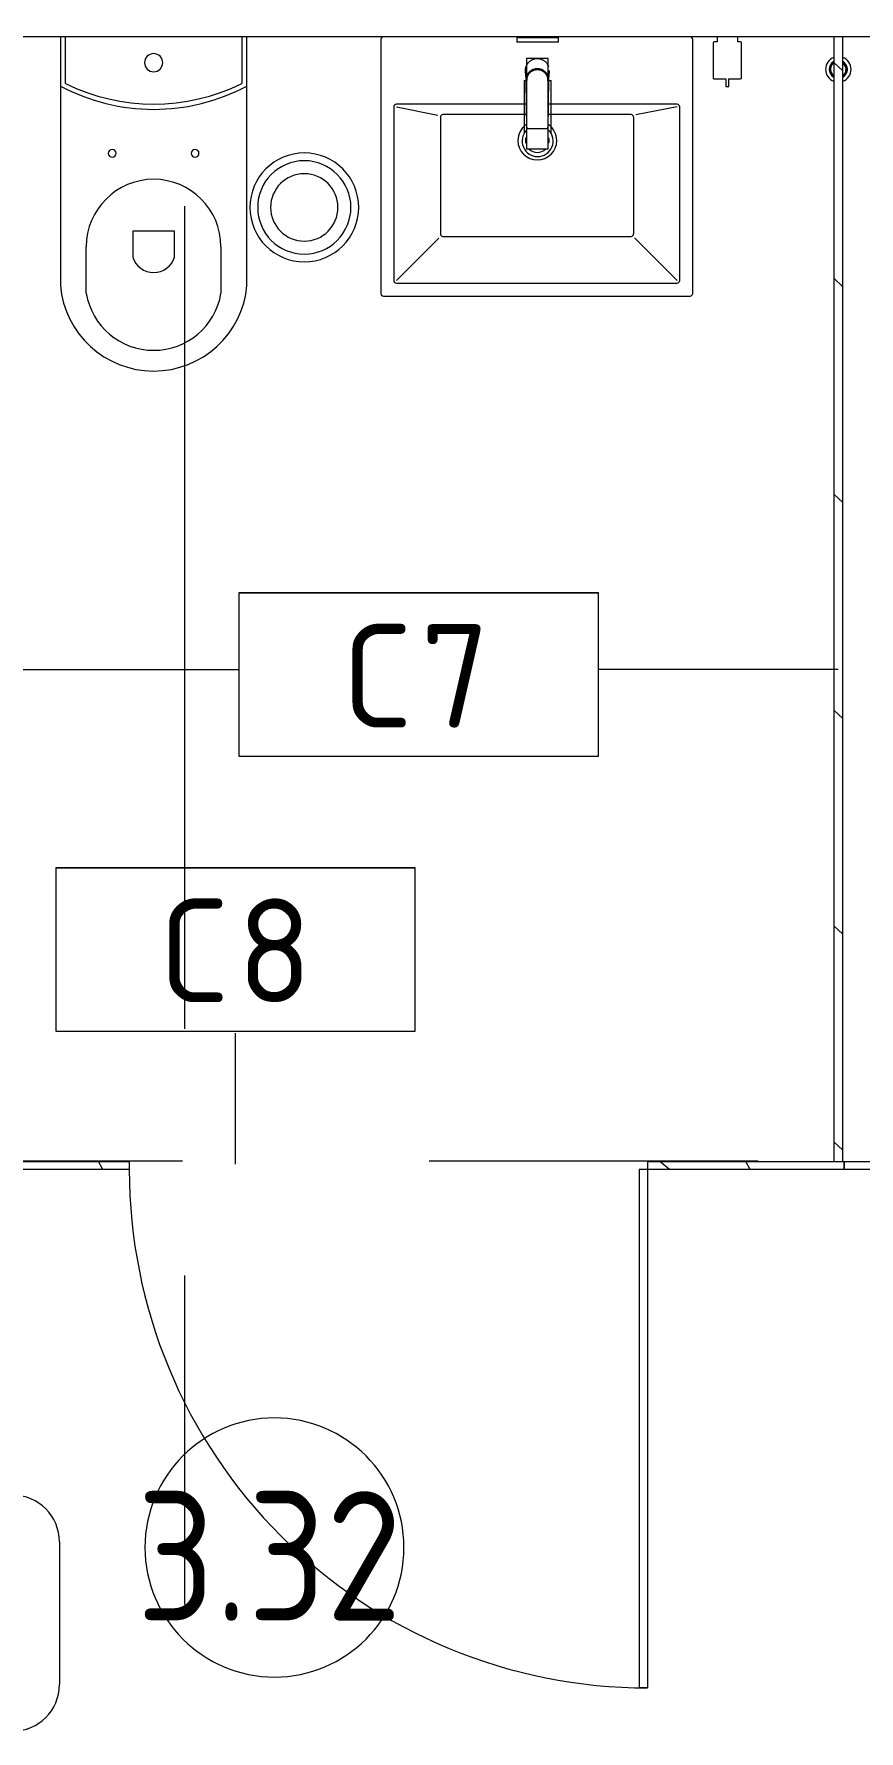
# Model space of a CAD drawing. Header units: millimetres. Extents: x 957 to 67880, y -2706 to 27400.
# Drawn here: x 58139 to 59732, y 6700 to 9975 of the extents above; entities that cross this region are included whole.
import ezdxf

# ---------------------------------------------------------------- set-up
doc = ezdxf.new("R2010")
doc.units = ezdxf.units.MM
doc.linetypes.add('Осевая', pattern=[3175, 635, -476.25, 1587.5, -476.25])
for name, color, linetype, lineweight in [('0-1', 7, 'Continuous', 9), ('A-AREA-IDEN', 7, 'Continuous', 9), ('A-DOOR', 7, 'Continuous', 9), ('A-GENM', 7, 'Continuous', 9), ('A-GENM-IDEN', 7, 'Continuous', 9), ('I-FURN-IDEN', 7, 'Continuous', 9), ('I-WALL', 7, 'Continuous', 9), ('P-SANR-FIXT-2', 7, 'Continuous', 13), ('Оси-2', 7, 'Осевая', 9)]:
    doc.layers.add(name, color=color, linetype=linetype, lineweight=lineweight)
doc.layers.add('A-DOOR-1', color=7, linetype='Continuous', lineweight=9, true_color=0xc0c0c0)
doc.layers.add('P-SANR-FIXT-1', color=9, linetype='Continuous', lineweight=13, true_color=0x808080)
doc.styles.add('GOST Common_3', font='GOST_Common.ttf', dxfattribs={"width": 0.9, "height": 250})
doc.styles.add('GOST Common_4', font='GOST_Common.ttf', dxfattribs={"height": 200})
pattern_1 = [(288.435, (116754.71, 7791), (416.50086, -832.99954), [158.05, -1159.038]), (319.399, (116804.69, 7641.06), (2499.010644, -2082.486787), [76.799, -3763.143]), (316.848, (116446.5, 7591.08), (6247.5402574, -5830.957739), [182.691, -8951.868]), (289.983, (116579.78, 7466.13), (1249.49393, -3332.002656), [97.5, -4777.508]), (270, (116613.1, 7791), (416.5, -416.5), [83.3, -333.2]), (298.443, (116613.1, 7707.7), (-2915.5071394, 5414.4962996), [227.365, -11140.87]), (264.289, (116721.39, 7507.78), (416.5263, 3748.496867), [83.716, -4102.058]), (309.806, (116713.06, 7424.48), (-1666.01521, 2082.48651), [65.059, -3187.91])]

# ---------------------------------------------------------------- blocks, each defined once
blk = doc.blocks.new('131_Сантехническая перегородка 7 - СП-1-V196-План расстановки мебели и оборудования 3 этажа в осях 23-33')
at = {"layer": 'A-GENM'}
h = blk.add_hatch(dxfattribs=at)
h.set_pattern_fill('FP_58', color=256, style=0, pattern_type=2)
h.set_pattern_definition([(198.435, (9964.92, -117113.21), (-832.99954, -416.50086), [158.05, -1159.038]), (229.399, (9814.98, -117163.19), (-2082.486787, -2499.010644), [76.799, -3763.143]), (226.848, (9765, -116805), (-5830.957739, -6247.5402574), [182.691, -8951.868]), (199.983, (9640.05, -116938.28), (-3332.002656, -1249.49393), [97.5, -4777.508]), (180, (9964.9, -116971.6), (-416.5, -416.5), [83.3, -333.2]), (208.443, (9881.62, -116971.6), (5414.4962996, 2915.5071394), [227.365, -11140.87]), (174.289, (9681.7, -117079.89), (3748.496867, -416.5263), [83.716, -4102.058]), (219.806, (9598.4, -117071.56), (2082.48651, 1666.01521), [65.059, -3187.91])])
h.paths.add_polyline_path([(2165.9, 8), (45.9, 8), (45.9, -8), (2165.9, -8)])
for p, q in [((-4.1, 8), (45.9, 8)), ((45.9, 8), (2165.9, 8)), ((45.9, -8), (-4.1, -8)), ((2165.9, -8), (45.9, -8))]:
    blk.add_line(p, q, dxfattribs=at)
at = {"layer": 'A-GENM', "flags": 128}
for points in [[(71.5, 8), (71.1, 8.5), (70.8, 9), (70.4, 9.5), (70, 9.9), (69.6, 10.4), (69.2, 10.8), (68.8, 11.2), (68.3, 11.6), (67.8, 12), (67.3, 12.3), (66.8, 12.7), (66.3, 13), (65.8, 13.3), (65.3, 13.6), (64.7, 13.8), (64.2, 14), (63.6, 14.3), (63, 14.4), (62.4, 14.6), (61.9, 14.7), (61.3, 14.9), (60.7, 14.9), (60.1, 15), (59.5, 15.1), (58.9, 15.1), (58.3, 15.1), (57.7, 15), (57.1, 15), (56.5, 14.9), (55.9, 14.8), (55.3, 14.7), (54.7, 14.5), (54.1, 14.4), (53.5, 14.2), (53, 13.9), (52.4, 13.7), (51.9, 13.4), (51.4, 13.2), (50.8, 12.9), (50.3, 12.5), (49.8, 12.2), (49.3, 11.8), (48.9, 11.4), (48.4, 11), (48, 10.6), (47.6, 10.2), (47.2, 9.7), (46.8, 9.3), (46.4, 8.8), (46.1, 8.3), (45.9, 8)], [(45.9, -8), (46.3, -8.5), (46.6, -9), (47, -9.5), (47.4, -9.9), (47.8, -10.4), (48.2, -10.8), (48.6, -11.2), (49.1, -11.6), (49.6, -12), (50, -12.3), (50.5, -12.7), (51.1, -13), (51.6, -13.3), (52.1, -13.6), (52.7, -13.8), (53.2, -14), (53.8, -14.3), (54.4, -14.4), (54.9, -14.6), (55.5, -14.7), (56.1, -14.9), (56.7, -14.9), (57.3, -15), (57.9, -15.1), (58.5, -15.1), (59.1, -15.1), (59.7, -15), (60.3, -15), (60.9, -14.9), (61.5, -14.8), (62.1, -14.7), (62.7, -14.5), (63.3, -14.4), (63.8, -14.2), (64.4, -13.9), (65, -13.7), (65.5, -13.4), (66, -13.2), (66.6, -12.9), (67.1, -12.5), (67.6, -12.2), (68, -11.8), (68.5, -11.4), (69, -11), (69.4, -10.6), (69.8, -10.2), (70.2, -9.7), (70.6, -9.3), (70.9, -8.8), (71.3, -8.3), (71.5, -8)]]:
    blk.add_lwpolyline(points, dxfattribs=at)
at = {"layer": 'A-GENM'}
for radius, start, end in [(24.6, 19.9113, 160.0887), (17.6, 28.9731, 151.0269), (15.1, 78.8699, 146.2189), (15.1, 33.7811, 53.124), (24.6, 199.9113, 340.0887), (17.6, 208.9731, 331.0269), (15.1, 213.7811, 233.124), (15.1, 258.8699, 326.2189)]:
    blk.add_arc((58.7, 0), radius, start, end, dxfattribs=at)
blk = doc.blocks.new('131_Сантехническая перегородка_Дверь МГН - СД-1-V197-План расстановки мебели и оборудования 3 этажа в осях 23-33')
at = {"layer": 'A-DOOR'}
h = blk.add_hatch(dxfattribs=at)
h.set_pattern_fill('FP_60', color=256, style=0, pattern_type=2)
h.set_pattern_definition(pattern_1)
h.paths.add_polyline_path([(1390, 8), (1010, 8), (1010, -8), (1390, -8)])
at = {"layer": 'A-GENM'}
h = blk.add_hatch(dxfattribs=at)
h.set_pattern_fill('FP_60', color=256, style=0, pattern_type=2)
h.set_pattern_definition(pattern_1)
h.paths.add_polyline_path([(-350.5, 8), (-370, 8), (-370, -8), (10, -8), (10, 8)])
at = {"layer": 'A-DOOR-1'}
for p, q in [((10, 1008), (26, 1008)), ((10, 8), (10, 1008)), ((26, 8), (26, 1008)), ((10, 8), (26, 8))]:
    blk.add_line(p, q, dxfattribs=at)
blk.add_arc((10, 8), 1000, 360, 90, dxfattribs=at)
at = {"layer": 'A-GENM'}
for p, q in [((-370, 8), (10, 8)), ((-370, -8), (-370, 8)), ((10, -8), (10, 8)), ((1010, 8), (1390, 8)), ((1010, -8), (1010, 8)), ((1390, -8), (1390, 8)), ((10, -8), (-370, -8)), ((1390, -8), (1010, -8))]:
    blk.add_line(p, q, dxfattribs=at)
blk = doc.blocks.new('131_Сантехническая перегородка_Дверь МГН 2 - СД-1-V198-План расстановки мебели и оборудования 3 этажа в осях 23-33')
at = {"layer": 'A-DOOR'}
h = blk.add_hatch(dxfattribs=at)
h.set_pattern_fill('FP_61', color=256, style=0, pattern_type=2)
h.set_pattern_definition([(288.435, (118234.71, 7791), (416.50086, -832.99954), [158.05, -1159.038]), (319.399, (118284.69, 7641.06), (2499.010644, -2082.486787), [76.799, -3763.143]), (316.848, (117926.5, 7591.08), (6247.5402574, -5830.957739), [182.691, -8951.868]), (289.983, (118059.78, 7466.13), (1249.49393, -3332.002656), [97.5, -4777.508]), (270, (118093.1, 7791), (416.5, -416.5), [83.3, -333.2]), (298.443, (118093.1, 7707.7), (-2915.5071394, 5414.4962996), [227.365, -11140.87]), (264.289, (118201.39, 7507.78), (416.5263, 3748.496867), [83.716, -4102.058]), (309.806, (118193.06, 7424.48), (-1666.01521, 2082.48651), [65.059, -3187.91])])
h.paths.add_polyline_path([(10, 8), (-426, 8), (-426, -8), (10, -8)])
at = {"layer": 'A-DOOR-1'}
for p, q in [((10, 1008), (26, 1008)), ((10, 8), (10, 1008)), ((26, 8), (26, 1008)), ((10, 8), (26, 8))]:
    blk.add_line(p, q, dxfattribs=at)
blk.add_arc((10, 8), 1000, 360, 90, dxfattribs=at)
at = {"layer": 'A-GENM'}
for p, q in [((-426, 8), (10, 8)), ((10, 8), (10, -8)), ((1010, 8), (1110, 8)), ((1010, 8), (1010, -8)), ((1110, 8), (1110, -8)), ((10, -8), (-426, -8)), ((1110, -8), (1010, -8))]:
    blk.add_line(p, q, dxfattribs=at)
blk = doc.blocks.new('WC Seat_2 with Cistern-Wall Based - SE22-33487382-План расстановки мебели и оборудования 3 этажа в осях 23-33')
at = {"layer": 'P-SANR-FIXT-1'}
for p, q in [((-5, 410.5), (-5, 500.5)), ((255, 500.5), (255, 410.5)), ((-55, 485.5), (-55, 100.5)), ((305, 100.5), (305, 485.5)), ((85, 430.5), (85, 380.5)), ((165, 380.5), (165, 430.5)), ((85, 380.5), (165, 380.5)), ((-55, 100.5), (-55, 5.5)), ((305, 5.5), (305, 100.5)), ((-45, 5.5), (-45, 95.6)), ((295, 95.6), (295, 5.5))]:
    blk.add_line(p, q, dxfattribs=at)
for centre, radius, start, end in [((125, 469.8), 180.7, 4.9791, 175.0209), ((125, 478.7), 131.8, 9.5273, 170.4727), ((125, 418.8), 41.7, 16.2602, 163.7398), ((125, 410.5), 130, 180, 360), ((45, 230.5), 7.5, 0, 180), ((45, 230.5), 7.5, 180, 360), ((205, 230.5), 7.5, 0, 180), ((205, 230.5), 7.5, 180, 360), ((125, -237), 382.5, 61.9275, 118.0725), ((125, -247), 382.5, 63.6122, 116.3878), ((125, 55.5), 17.5, 0, 180), ((125, 55.5), 17.5, 180, 360)]:
    blk.add_arc(centre, radius, start, end, dxfattribs=at)
blk = doc.blocks.new('сифон - Для раковины-V215-План расстановки мебели и оборудования 3 этажа в осях 23-33')
at = {"layer": 'P-SANR-FIXT-1'}
for p, q in [((200, 40), (191.1, 40)), ((191.1, -40), (191.1, 40)), ((200, 40), (200, -40)), ((116.7, 26), (15, 26)), ((116.7, 26), (116.7, 22.5)), ((15, -26), (116.7, -26)), ((116.7, -20.6), (116.7, -26)), ((191.1, -40), (200, -40))]:
    blk.add_line(p, q, dxfattribs=at)
for start, end in [(46.114, 180), (180, 315)]:
    blk.add_arc((0, 0), 30, start, end, dxfattribs=at)
blk = doc.blocks.new('раковина - 400 x 500mm-V216-План расстановки мебели и оборудования 3 этажа в осях 23-33')
at = {"layer": 'P-SANR-FIXT-1'}
for p, q in [((347.5, 0), (-244.5, 0)), ((-249.5, -5), (-249.5, -495)), ((352.5, -495), (352.5, -5)), ((31.7, -130), (-219.5, -130)), ((322.5, -130), (73.7, -130)), ((-224.5, -135), (-224.5, -470)), ((-219.5, -135), (-139.5, -151)), ((-134.5, -155), (-134.5, -380)), ((-126, -150), (-129.5, -150)), ((31.7, -150), (-126, -150)), ((233.5, -150), (73.7, -150)), ((238.5, -155), (238.5, -380)), ((322.5, -135), (242.8, -150.5)), ((327.5, -470), (327.5, -135)), ((-219.5, -470), (-137.6, -388.1)), ((-129.5, -385), (233.5, -385)), ((322.5, -470), (240.2, -387.7)), ((-219.5, -475), (322.5, -475)), ((-244.5, -500), (347.5, -500))]:
    blk.add_line(p, q, dxfattribs=at)
for centre, radius, start, end in [((-244.5, -5), 5, 90, 180), ((347.5, -5), 5, 0, 90), ((-219.5, -135), 5, 90, 180), ((322.5, -135), 5, 0, 90), ((-129.5, -155), 5, 90, 180), ((233.5, -155), 5, 0, 90), ((52.6, -199.9), 37.5, 125.8801, 180), ((52.6, -199.9), 23, 165.979, 180), ((52.6, -199.9), 37.5, 360, 53.7374), ((52.6, -199.9), 23, 360, 12.6975), ((52.6, -199.9), 37.5, 180, 360), ((52.6, -199.9), 23, 180, 194.0201), ((52.6, -199.9), 23, 226.0999, 314.072), ((52.6, -199.9), 23, 347.3007, 360), ((-129.5, -380), 5, 180, 270), ((233.5, -380), 5, 270, 360), ((-219.5, -470), 5, 180, 270), ((322.5, -470), 5, 270, 0), ((-244.5, -495), 5, 180, 270), ((347.5, -495), 5, 270, 0)]:
    blk.add_arc(centre, radius, start, end, dxfattribs=at)
blk = doc.blocks.new('смеситель для раковины - Default-V217-План расстановки мебели и оборудования 3 этажа в осях 23-33')
at = {"layer": '0-1'}
for p, q in [((21, 151.6), (-21, 151.6)), ((20.3, 111.8), (-20.3, 111.8)), ((-22.8, 2.9), (-21.7, 15.4)), ((-20.7, 17.2), (-20.7, 16.7)), ((-20.3, 19.4), (-20.3, 15.8)), ((20.3, 15.8), (20.3, 19.4)), ((20.8, 16.7), (20.8, 17.2))]:
    blk.add_line(p, q, dxfattribs=at)
at = {"layer": '0-1', "flags": 128}
for points in [[(-21, 151.3), (-21, 147.9), (-21, 145.7), (-21, 145.2), (-21, 144.9), (-21, 144.8), (-21, 144.7), (-21, 144.7)], [(21, 89.1), (21, 88.6), (21, 88.3), (21, 88.3)], [(21.7, 15.4), (22.3, 8.3), (22.8, 2.9)]]:
    blk.add_lwpolyline(points, dxfattribs=at)
at = {"layer": 'P-SANR-FIXT-1'}
for p, q in [((21, 151.6), (-21, 151.6)), ((-21, 151.6), (-21, -23)), ((21, -23), (21, 151.6)), ((-20.3, 111.8), (-20.3, 111.8)), ((-20.3, 111.8), (-20.3, 109.7)), ((20.3, 109.7), (20.3, 111.8)), ((20.3, 111.8), (20.3, 111.8)), ((-20.2, 37.9), (-21, 37.9)), ((-21, -23), (21, -23))]:
    blk.add_line(p, q, dxfattribs=at)
at = {"layer": 'P-SANR-FIXT-1', "flags": 128}
for points in [[(-21, 144), (-21, 91), (-21, 37.9)], [(21, 37.9), (21, 91), (21, 144)], [(-20.3, 19.4), (-20.3, 60.2), (-20.3, 109.7)], [(20.3, 109.7), (20.3, 60.2), (20.3, 19.4)], [(21, 17.1), (21, 22.3), (21, 27.5), (21, 32.7), (21, 37.9)], [(-20.3, 15.8), (-20.3, 17.1), (-20.3, 18.4)], [(20.3, 18.4), (20.3, 17.1), (20.3, 15.8)], [(21, 15.1), (21, 15.6), (21, 16.1), (21, 16.6), (21, 17.1)], [(22.9, -1.8), (22.4, 2.9), (22, 7.6), (21.5, 12.3), (21.1, 17.1)], [(21.1, 17.1), (21.5, 12.3), (22, 7.6), (22.4, 2.9), (22.9, -1.8)]]:
    blk.add_lwpolyline(points, dxfattribs=at)
at = {"layer": 'P-SANR-FIXT-1'}
for centre, major_axis, ratio, start_param, end_param in [((-9809.3, 72.1), (-9788.3, 0.5), 0.986286, 3.135948, 3.138103), ((0, 17.2), (20.8, 0), 0.98634, 3.060685, 3.141593), ((0, 17.2), (20.8, 0), 0.98634, 3.141593, 3.395551), ((0, 17.2), (20.8, 0), 0.98634, 3.707105, 3.769911), ((0, 17.2), (20.8, 0), 0.98634, 5.654867, 5.717635), ((0, 17.2), (-20.8, 0), 0.98634, 2.887544, 3.141593), ((0, 17.2), (20.8, 0), 0.98634, 0, 0.080911), ((0, 17.2), (20.8, 0), 0.98634, 4.154533, 5.270098)]:
    blk.add_ellipse(centre, major_axis=major_axis, ratio=ratio, start_param=start_param, end_param=end_param, dxfattribs=at)
for points, knots in [([(-21, 151.6), (-21, 151.7), (-21, 151.5), (-21, 150.5), (-21, 148.7), (-21, 146.9), (-21, 145.2), (-21, 144.4), (-21, 144)], [0.4444444, 0.4444444, 0.4444444, 0.4444444, 0.5555556, 0.6666667, 0.7777778, 0.8888889, 0.9444444, 1, 1, 1, 1]), ([(21, 144), (21, 144.4), (21, 145.2), (21, 146.9), (21, 148.7), (21, 150.5), (21, 151.5), (21, 151.7), (21, 151.6)], [0, 0, 0, 0, 0.0555556, 0.1111111, 0.2222222, 0.3333333, 0.4444444, 0.5555556, 0.5555556, 0.5555556, 0.5555556]), ([(-21.8, 13.9), (-21.8, 14.6), (-21.7, 16.1), (-21.6, 18.9), (-21.5, 22.1), (-21.5, 25.2), (-21.4, 27.9), (-21.4, 30), (-21.4, 31.8), (-21.3, 33.4), (-21.3, 34.5), (-21.3, 35.6), (-21.3, 37), (-21.3, 38.7), (-21.2, 41), (-21.2, 44.2), (-21.2, 48.8), (-21.1, 54.3), (-21.1, 59.3), (-21.1, 63.2), (-21.1, 66.1), (-21.1, 68.8), (-21.1, 72.5), (-21, 78.9), (-21, 84.5), (-21, 88.1)], [0, 0, 0, 0, 0.083333, 0.166667, 0.25, 0.333333, 0.375, 0.416667, 0.458333, 0.479167, 0.5, 0.520833, 0.541667, 0.583333, 0.625, 0.666667, 0.708333, 0.75, 0.791667, 0.8125, 0.833333, 0.854167, 0.875, 0.916667, 1, 1, 1, 1]), ([(21, 88.1), (21, 84.5), (21, 78.9), (21.1, 72.5), (21.1, 68.8), (21.1, 66.1), (21.1, 63.2), (21.1, 59.3), (21.2, 54.3), (21.2, 48.8), (21.2, 44.2), (21.3, 41), (21.3, 38.7), (21.3, 37), (21.3, 35.6), (21.3, 34.5), (21.3, 33.4), (21.4, 31.8), (21.4, 30), (21.4, 27.9), (21.5, 25.2), (21.5, 22.1), (21.6, 18.9), (21.7, 16.1), (21.8, 14.6), (21.8, 13.9)], [0, 0, 0, 0, 0.083333, 0.125, 0.145833, 0.166667, 0.1875, 0.208333, 0.25, 0.291667, 0.333333, 0.375, 0.416667, 0.458333, 0.479167, 0.5, 0.520833, 0.541667, 0.583333, 0.625, 0.666667, 0.75, 0.833333, 0.916667, 1, 1, 1, 1]), ([(-21.1, 17.1), (-21.2, 16.5), (-21.3, 15.4), (-21.5, 13.7), (-21.6, 11.8), (-21.9, 9.3), (-22.1, 7.6), (-22.4, 5.3), (-22.6, 3), (-22.8, 1.4), (-22.9, 0.3)], [0, 0, 0, 0, 0.1, 0.2, 0.3, 0.4, 0.6, 0.7, 0.8, 1, 1, 1, 1]), ([(-22.6, 3.6), (-22.6, 3.8), (-22.5, 4.4), (-22.4, 5.5), (-22.3, 6.9), (-22.2, 8.4), (-22, 10.9), (-21.9, 12.9), (-21.8, 13.9)], [0.3178487, 0.3178487, 0.3178487, 0.3178487, 0.375, 0.5, 0.625, 0.75, 0.875, 1, 1, 1, 1]), ([(21, 15.1), (20.9, 14), (20.5, 11.7), (19.3, 8.5), (17.6, 5.5), (14.8, 1.9), (11.1, -0.9), (6.8, -2.8), (3.4, -3.6), (0, -3.8), (-4.5, -3.5), (-10.1, -1.7), (-14.7, 1.9), (-17.6, 5.5), (-19.3, 8.4), (-20.5, 11.7), (-20.9, 13.9), (-21, 15)], [0, 0, 0, 0, 0.055556, 0.111111, 0.166667, 0.222222, 0.333333, 0.388889, 0.444444, 0.5, 0.555556, 0.666667, 0.777778, 0.833333, 0.888889, 0.944444, 1, 1, 1, 1]), ([(20.3, 19.4), (20.3, 18.2), (20.2, 15.9), (19.3, 12.3), (18, 9.6), (16.8, 7.5), (15.7, 6), (14.5, 4.7), (12.8, 3), (10.4, 1.2), (7.1, -0.4), (2.4, -1.7), (-2.5, -1.7), (-7.1, -0.4), (-10.9, 1.5), (-13.6, 3.7), (-15.4, 5.7), (-16.5, 7.1), (-17.7, 9), (-18.9, 11.5), (-20, 15), (-20.3, 17.7), (-20.3, 19.4)], [0, 0, 0, 0, 0.055556, 0.111111, 0.166667, 0.194444, 0.222222, 0.25, 0.277778, 0.333333, 0.388889, 0.444444, 0.555556, 0.611111, 0.666667, 0.75, 0.770833, 0.791667, 0.833333, 0.875, 0.916667, 1, 1, 1, 1]), ([(20.3, 15.8), (20.3, 13.7), (19.8, 10.7), (17.9, 6.9), (16.3, 4.7), (14.8, 3.1), (13, 1.5), (11.1, 0.2), (9, -0.8), (7.3, -1.5), (5.5, -2), (3.6, -2.4), (1.4, -2.7), (-0.9, -2.7), (-3.3, -2.5), (-5.5, -2), (-7.7, -1.3), (-9.8, -0.4), (-11.7, 0.6), (-13.5, 1.9), (-15.1, 3.4), (-16.9, 5.4), (-19.5, 9.5), (-20.3, 13.2), (-20.3, 15.8)], [0, 0, 0, 0, 0.111111, 0.166667, 0.222222, 0.25, 0.277778, 0.333333, 0.361111, 0.388889, 0.416667, 0.444444, 0.479167, 0.513889, 0.548611, 0.583333, 0.618056, 0.652778, 0.6875, 0.722222, 0.756944, 0.791667, 0.861111, 1, 1, 1, 1]), ([(21.1, 19.2), (21.3, 18.6), (21.7, 16.8), (21.8, 15.1), (21.8, 13.9)], [0.8206896, 0.8206896, 0.8206896, 0.8206896, 0.8888889, 1, 1, 1, 1]), ([(21.1, 17.1), (21.1, 16.7), (21.2, 16), (21.3, 15), (21.4, 13.9), (21.6, 12.5), (21.8, 10.8), (22, 8.7), (22.2, 6.9), (22.4, 5.5), (22.5, 4.5), (22.6, 3.4), (22.7, 2.4), (22.8, 1.5), (22.9, 0.8), (22.9, 0.4), (22.9, 0.3)], [0, 0, 0, 0, 0.0625, 0.125, 0.1875, 0.25, 0.375, 0.5, 0.625, 0.6875, 0.75, 0.8125, 0.875, 0.9375, 0.96875, 1, 1, 1, 1]), ([(21.8, 13.9), (21.8, 13.3), (21.9, 11.9), (22, 10), (22.2, 8.4), (22.2, 7.3), (22.3, 6.4), (22.4, 5.2), (22.6, 3.7), (22.8, 2), (22.9, 0.8), (22.9, 0.3)], [0, 0, 0, 0, 0.083333, 0.166667, 0.25, 0.333333, 0.416667, 0.5, 0.666667, 0.833333, 1, 1, 1, 1]), ([(22.1, 7), (22.2, 6.5), (22.8, 4.3), (23, 2), (22.9, 0.3)], [0.8, 0.8, 0.8, 0.8, 0.85, 1, 1, 1, 1]), ([(22.9, -1.8), (22.6, -4.5), (21.7, -8.2), (19.1, -12.8), (16.7, -15.9), (13.7, -18.5), (10.4, -20.6), (6.8, -22.1), (3.4, -22.8), (0.5, -23), (-2.9, -22.9), (-6.8, -22.1), (-10.7, -20.5), (-13.4, -18.7), (-15.3, -17.2), (-17, -15.4), (-19, -12.9), (-20.6, -10.1), (-21.5, -8), (-21.7, -7.4)], [0, 0, 0, 0, 0.1111111, 0.1666667, 0.2222222, 0.2777778, 0.3333333, 0.3888889, 0.4444444, 0.4791667, 0.5138889, 0.5833333, 0.6527778, 0.6875, 0.7222222, 0.7569444, 0.7916667, 0.8611111, 0.8888889, 0.8888889, 0.8888889, 0.8888889])]:
    blk.add_open_spline(points, degree=3, knots=knots, dxfattribs=at)
for points in [[(21, 37.9), (21, 36.1), (21, 32.7), (21.1, 27.5), (21.1, 22.3), (21.1, 18.8), (21.1, 17.1)], [(-22.9, 0.3), (-23, 2.1), (-22.8, 3.8), (-22.4, 5.5)], [(-21.8, 13.9), (-21.8, 15.7), (-21.5, 17.5), (-21.1, 19.2)], [(-21.1, 17.1), (-21.1, 16.7), (-21.1, 16), (-21, 15.3), (-21, 15)], [(21.1, 17.1), (21.1, 16.7), (21.1, 16.1), (21, 15.4), (21, 15.1)], [(22.9, 0.3), (22.8, 1.7), (22.5, 4.5), (22, 8.7), (21.5, 12.9), (21.2, 15.7), (21.1, 17.1)], [(22.9, 0.3), (22.9, -0.1), (22.9, -0.4), (22.9, -0.8)]]:
    blk.add_open_spline(points, degree=3, dxfattribs=at)
blk = doc.blocks.new('мусорная корзина - Round_ Metal-V200-План расстановки мебели и оборудования 3 этажа в осях 23-33')
at = {"layer": 'P-SANR-FIXT-1'}
for radius, start, end in [(105, 0, 180), (90, 360, 180), (65, 0, 180), (105, 180, 360), (90, 180, 360), (65, 180, 360)]:
    blk.add_arc((0, 0), radius, start, end, dxfattribs=at)
blk = doc.blocks.new('TOY_Диспансер мыло - Дозатор Elegance new 11654 019001 хром-30721027-План расстановки мебели и оборудования 3 этажа в осях 23-33')
at = {"layer": 'A-GENM'}
for p, q in [((127.9, 101.6), (122.2, 101.6)), ((122.2, 101.6), (122.2, 86.7)), ((127.9, 86.7), (127.9, 101.6)), ((97.5, 84.7), (97.5, 17)), ((122.2, 86.7), (99.5, 86.7)), ((150.5, 86.7), (127.9, 86.7)), ((152.5, 17), (152.5, 84.7)), ((99.5, 15), (105, 15)), ((105, 15), (105, 5.5)), ((145, 5.5), (145, 15)), ((145, 15), (150.5, 15))]:
    blk.add_line(p, q, dxfattribs=at)
for centre, start, end in [((99.5, 84.7), 90, 180), ((150.5, 84.7), 360, 90), ((99.5, 17), 180, 270), ((150.5, 17), 270, 360)]:
    blk.add_arc(centre, 2, start, end, dxfattribs=at)
blk = doc.blocks.new('Марка_Помещения - Номер-25198446-План расстановки мебели и оборудования 3 этажа в осях 23-33')
at = {"layer": 'A-AREA-IDEN'}
for start, end in [(360, 180), (180, 360)]:
    blk.add_arc((0, 0), 2.5, start, end, dxfattribs=at)
blk = doc.blocks.new('Марка_Мебель - В прямоуг_Balcon_Марка-25523697-План расстановки мебели и оборудования 3 этажа в осях 23-33')
at = {"layer": 'I-FURN-IDEN'}
for p, q in [((-2.455, 2.278), (2.455, 2.278)), ((-3.355, 1.378), (-3.355, -1.384)), ((3.355, 1.378), (3.355, -1.378)), ((-2.461, -2.278), (2.455, -2.278))]:
    blk.add_line(p, q, dxfattribs=at)
for centre, radius, start, end in [((-2.455, 1.378), 0.9, 90, 180), ((2.455, 1.378), 0.9, 0, 90), ((-2.461, -1.384), 0.893, 180, 270), ((2.455, -1.378), 0.9, 270, 0)]:
    blk.add_arc(centre, radius, start, end, dxfattribs=at)
blk = doc.blocks.new('Mark Reiling - Mark Reiling-26174330-План расстановки мебели и оборудования 3 этажа в осях 23-33')
at = {"layer": 'A-GENM-IDEN'}
for p, q in [((-3.47, 1.49), (-3.47, -1.663)), ((-3.47, 1.49), (3.47, 1.49)), ((3.47, 1.49), (-3.47, 1.49)), ((-3.47, 1.49), (-3.47, -1.663)), ((3.47, -1.663), (3.47, 1.49)), ((3.47, -1.663), (3.47, 1.49)), ((-3.47, -1.663), (3.47, -1.663)), ((-3.47, -1.663), (3.47, -1.663))]:
    blk.add_line(p, q, dxfattribs=at)

msp = doc.modelspace()

# ---------------------------------------------------------------- linework, layer by layer
at = {"layer": 'A-GENM-IDEN'}
for p, q in [((57976.5, 8748.4), (58535.2, 8748.4)), ((59692, 8748.4), (59229.2, 8748.4)), ((58528.6, 7793.5), (58528.6, 8046.2))]:
    msp.add_line(p, q, dxfattribs=at)
at = {"layer": 'I-WALL'}
msp.add_line((61239.5, 9969), (54511.5, 9969), dxfattribs=at)
at = {"layer": 'Оси-2'}
for p, q in [((58430.5, 593.7), (58430.5, 19191.6)), ((27152.2, 7800), (65200.5, 7800))]:
    msp.add_line(p, q, dxfattribs=at)

# ---------------------------------------------------------------- block references
at = {"layer": 'A-AREA-IDEN', "xscale": 99.99999999999993, "yscale": 99.99999999999993, "zscale": 99.99999999999993}
msp.add_blockref('Марка_Помещения - Номер-25198446-План расстановки мебели и оборудования 3 этажа в осях 23-33', (58603.7, 7053.9), dxfattribs=at)
at = {"layer": 'A-GENM'}
for name, p, rotation in [('131_Сантехническая перегородка 7 - СП-1-V196-План расстановки мебели и оборудования 3 этажа в осях 23-33', (59692, 9964.9), 269.9999999999999), ('131_Сантехническая перегородка_Дверь МГН - СД-1-V197-План расстановки мебели и оборудования 3 этажа в осях 23-33', (59333.5, 7791), 180), ('131_Сантехническая перегородка_Дверь МГН 2 - СД-1-V198-План расстановки мебели и оборудования 3 этажа в осях 23-33', (60813.5, 7791), 180)]:
    msp.add_blockref(name, p, dxfattribs=dict(at, rotation=rotation))
at = {"layer": 'A-GENM-IDEN', "xscale": 99.99999999999993, "yscale": 99.99999999999993, "zscale": 99.99999999999993}
for p in [(58882.2, 8746.9), (58528.6, 8216.7)]:
    msp.add_blockref('Mark Reiling - Mark Reiling-26174330-План расстановки мебели и оборудования 3 этажа в осях 23-33', p, dxfattribs=at)
at = {"layer": 'I-FURN-IDEN', "xscale": 99.99999999999993, "yscale": 99.99999999999993, "zscale": 99.99999999999993}
msp.add_blockref('Марка_Мебель - В прямоуг_Balcon_Марка-25523697-План расстановки мебели и оборудования 3 этажа в осях 23-33', (57853.1, 6927.1), dxfattribs=at)
at = {"layer": 'P-SANR-FIXT-1'}
for name, p, rotation in [('WC Seat_2 with Cistern-Wall Based - SE22-33487382-План расстановки мебели и оборудования 3 этажа в осях 23-33', (58495.5, 9974.5), 180), ('сифон - Для раковины-V215-План расстановки мебели и оборудования 3 этажа в осях 23-33', (59111.7, 9767.8), 90.0000000000001), ('смеситель для раковины - Default-V217-План расстановки мебели и оборудования 3 этажа в осях 23-33', (59111.1, 9904.1), 180)]:
    msp.add_blockref(name, p, dxfattribs=dict(at, rotation=rotation))
for name, p in [('раковина - 400 x 500mm-V216-План расстановки мебели и оборудования 3 этажа в осях 23-33', (59058.5, 9968.8)), ('мусорная корзина - Round_ Metal-V200-План расстановки мебели и оборудования 3 этажа в осях 23-33', (58661.3, 9639.8))]:
    msp.add_blockref(name, p, dxfattribs=at)
at = {"layer": 'P-SANR-FIXT-2', "rotation": 180}
msp.add_blockref('TOY_Диспансер мыло - Дозатор Elegance new 11654 019001 хром-30721027-План расстановки мебели и оборудования 3 этажа в осях 23-33', (59603, 9974.5), dxfattribs=at)

# ---------------------------------------------------------------- texts
at = {"layer": 'A-AREA-IDEN', "insert": (58338, 7162.5), "char_height": 250, "width": 663.797, "attachment_point": 1, "style": 'GOST Common_3'}
msp.add_mtext('3.32', dxfattribs=at)
at = {"layer": 'A-GENM-IDEN', "char_height": 200, "width": 176.371, "attachment_point": 1, "style": 'GOST Common_4'}
for s, insert in [('\\fGOST Common|b0|i0|c204|p34|;С', (58740.1, 8835.9)), ('\\fGOST Common|b0|i0|c204|p34|;7', (58885.7, 8835.9)), ('\\fGOST Common|b0|i0|c204|p34|;С', (58386.5, 8305.8)), ('\\fGOST Common|b0|i0|c204|p34|;8', (58532, 8305.8))]:
    msp.add_mtext(s, dxfattribs=dict(at, insert=insert))

doc.saveas('drawing.dxf')
